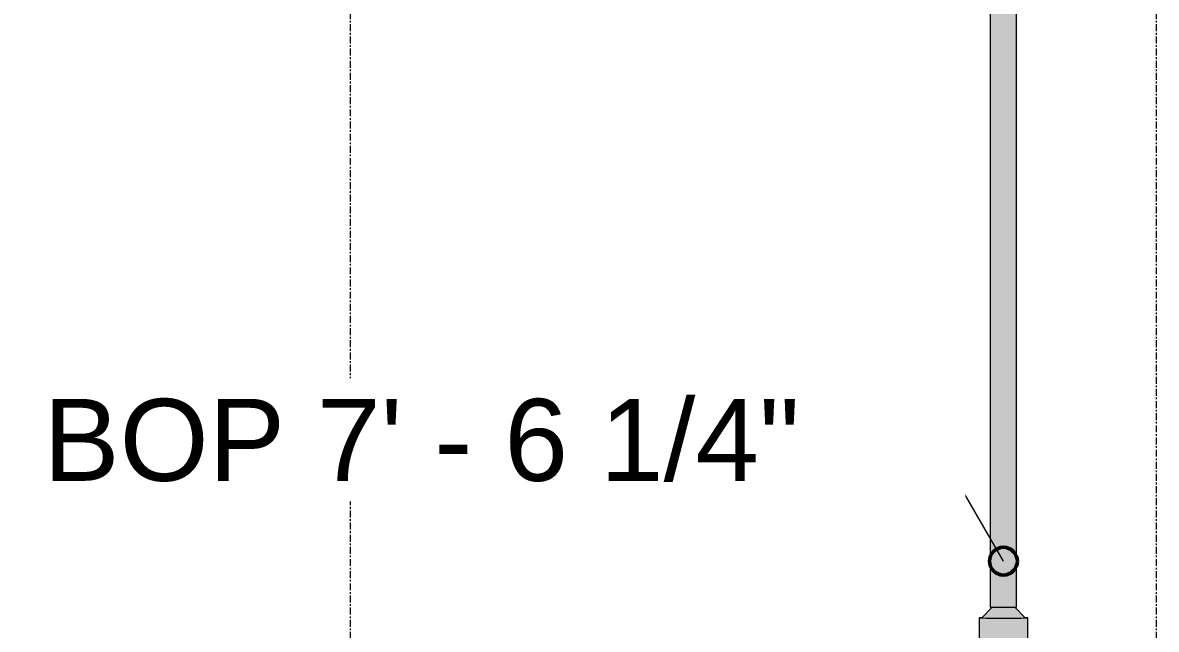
# Model space of a CAD drawing. Header units: inches. Extents: x -3679 to 241, y -496 to 1784.
# Drawn here: x -2034.6 to -1953, y 138.3 to 182 of the extents above; entities that cross this region are included whole.
import ezdxf

# ---------------------------------------------------------------- set-up
doc = ezdxf.new("R2010")
doc.units = ezdxf.units.IN
doc.header["$MEASUREMENT"] = 0
doc.linetypes.add('Grid Line', pattern=[0.875, 0.5, -0.125, 0.125, -0.125])
for name, color, linetype, lineweight in [('G-ANNO-DIMS', 251, 'Continuous', 9), ('P-PIPE', 1, 'Continuous', 9), ('S-GRID', 8, 'Continuous', 9)]:
    doc.layers.add(name, color=color, linetype=linetype, lineweight=lineweight)
doc.styles.add('Arial_1', font='arial.ttf', dxfattribs={"height": 5.901198})

msp = doc.modelspace()

# ---------------------------------------------------------------- hatches: boundary and pattern name
at = {"layer": 'P-PIPE'}
for points in [[(-1964, 139.906), (-1964, 225.495), (-1964.95, 225.498), (-1964.95, 139.91), (-1964.475, 139.906), (-1964.246, 139.906)], [(-1964, 139.906), (-1963.05, 139.91), (-1963.05, 225.499), (-1963.525, 225.496), (-1964, 225.495), (-1964, 147.426)], [(-1963.997, 139.122), (-1962.438, 139.128), (-1963.188, 139.908), (-1964.823, 139.899), (-1965.563, 139.128), (-1964.246, 139.122), (-1963.999, 139.122)], [(-1963.997, 135.735), (-1962.25, 137.493), (-1962.25, 139.128), (-1962.868, 139.123), (-1965.701, 139.127), (-1965.75, 139.128), (-1965.75, 137.493), (-1964.45, 136.188), (-1964.291, 136.03)], [(-1963.544, 139.121), (-1965.563, 139.128), (-1965.563, 139.131), (-1965.209, 139.123), (-1963.702, 139.121)]]:
    msp.add_hatch(color=256, dxfattribs=at).paths.add_polyline_path(points, flags=0)

# ---------------------------------------------------------------- linework, layer by layer
at = {"layer": 'G-ANNO-DIMS'}
for p, q in [((-1969.126, 152.094), (-1977.533, 152.094)), ((-1964, 143.216), (-1969.126, 152.094))]:
    msp.add_line(p, q, dxfattribs=at)
at = {"layer": 'G-ANNO-DIMS', "lineweight": 50}
msp.add_circle((-1964, 143.216), 1, dxfattribs=at)
at = {"layer": 'P-PIPE'}
for p, q in [((-1964.95, 225.499), (-1964.95, 139.91)), ((-1963.05, 139.91), (-1963.05, 225.499)), ((-1965.563, 139.128), (-1964.813, 139.91)), ((-1963.188, 139.91), (-1962.438, 139.128)), ((-1965.75, 139.128), (-1965.75, 137.493)), ((-1962.25, 137.493), (-1962.25, 139.128))]:
    msp.add_line(p, q, dxfattribs=at)
for centre, major_axis, start_param, end_param in [((-1964, 139.91), (0.95, 0), 3.141593, 4.712389), ((-1964, 139.91), (0.95, 0), 4.712389, 6.283185), ((-1964, 139.128), (1.75, 0), 2.683351, 3.141593), ((-1964, 139.128), (-1.75, 0), 0.002084, 3.141593), ((-1964, 139.128), (1.75, 0), 0.002084, 0.457563)]:
    msp.add_ellipse(centre, major_axis=major_axis, ratio=0.004167, start_param=start_param, end_param=end_param, dxfattribs=at)
at = {"layer": 'S-GRID', "linetype": 'Grid Line'}
for p, q in [((-2011, 1771.743), (-2011, -484.257)), ((-1953, 1771.743), (-1953, -484.257))]:
    msp.add_line(p, q, dxfattribs=at)

# ---------------------------------------------------------------- next in the draw order: texts
at = {"layer": 'G-ANNO-DIMS', "insert": (-2033.093, 154.899), "char_height": 5.9012, "width": 64.872, "attachment_point": 1, "line_spacing_factor": 0.938532, "style": 'Arial_1', "bg_fill": 3, "box_fill_scale": 1.25, "bg_fill_color": 0, "bg_fill_transparency": 0}
msp.add_mtext('BOP 7\' - 6 1/4"', dxfattribs=at)

doc.saveas('drawing.dxf')
